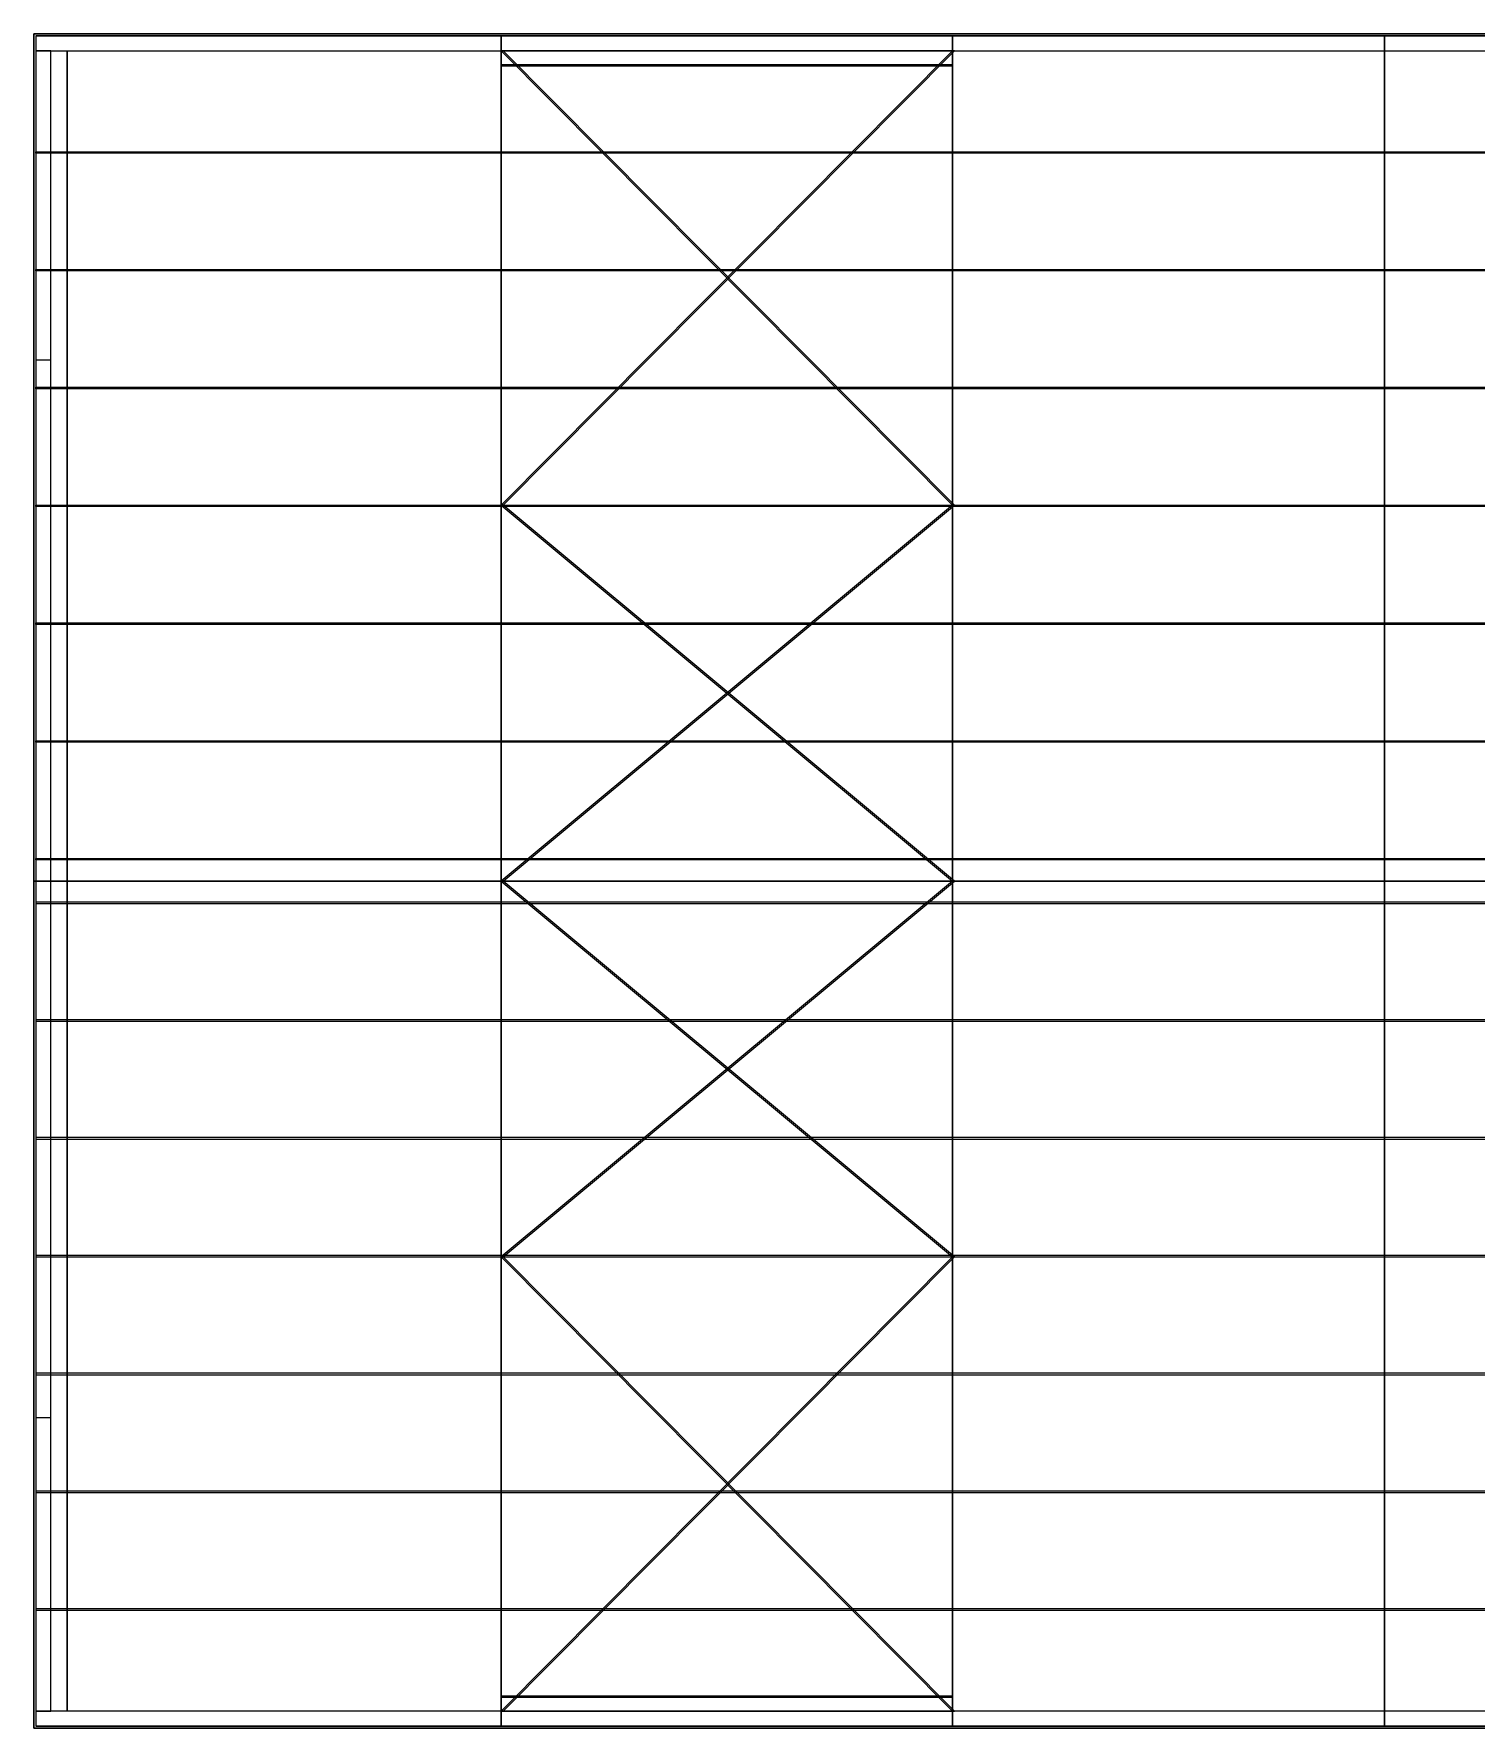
# Model space of a CAD drawing. Extents: x 0 to 38270, y 0 to 22470.
# Drawn here: x 0 to 19135, y 0 to 22470 of the extents above; entities that cross this region are included whole.
import ezdxf

# ---------------------------------------------------------------- set-up
doc = ezdxf.new("R2010")
doc.units = 0
doc.linetypes.add('CONTIN', pattern=[0])
for name, color, linetype in [('Building_Struts', 7, 'CONTIN'), ('Default', 7, 'CONTIN'), ('Floor_surface', 3, 'CONTIN'), ('Frame_lines', 7, 'CONTIN'), ('Roof_purlins', 4, 'CONTIN'), ('Roof_surface', 1, 'CONTIN'), ('Wall_Framing', 1, 'CONTIN'), ('Wall_girts', 5, 'CONTIN'), ('Wall_surfaces', 2, 'CONTIN'), ('Wind_bracing', 8, 'CONTIN')]:
    doc.layers.add(name, color=color, linetype=linetype)

# ---------------------------------------------------------------- blocks, each defined once
blk = doc.blocks.new('BUILD1')
at = {"layer": 'Building_Struts', "color": 4}
for points, invisible_edges in [([(479.921, 875.787, 233.465), (244.094, 875.787, 233.465), (244.094, 883.661, 233.465)], 12), ([(479.921, 875.787, 233.465), (244.094, 883.661, 233.465), (479.921, 883.661, 233.465)], 5), ([(244.094, 8.858, 233.465), (479.921, 8.858, 233.465), (479.921, 0.984, 233.465)], 12), ([(244.094, 8.858, 233.465), (479.921, 0.984, 233.465), (244.094, 0.984, 233.465)], 5)]:
    blk.add_3dface(points, dxfattribs=dict(at, invisible_edges=invisible_edges))
at = {"layer": 'Floor_surface', "color": 2}
for points, invisible_edges in [([(0, 0), (1427.953, 0), (1427.953, 884.646)], 12), ([(0, 0), (1427.953, 884.646), (0, 884.646)], 5)]:
    blk.add_3dface(points, dxfattribs=dict(at, invisible_edges=invisible_edges))
at = {"layer": 'Frame_lines', "color": 1}
for points, invisible_edges in [([(17.323, 859.843), (17.323, 875.591), (17.323, 875.591, 157.48)], 12), ([(17.323, 859.843), (17.323, 875.591, 157.48), (17.323, 848.031, 157.48)], 7), ([(17.323, 848.031, 157.48), (17.323, 875.591, 157.48), (17.323, 875.591, 313.78)], 13), ([(17.323, 848.031, 157.48), (17.323, 875.591, 313.78), (17.323, 848.031, 300.71)], 7), ([(17.323, 848.031, 300.71), (17.323, 875.591, 313.78), (17.323, 699.305, 331.416)], 13), ([(244.094, 859.843), (244.094, 875.591), (244.094, 875.591, 157.48)], 12), ([(244.094, 859.843), (244.094, 875.591, 157.48), (244.094, 848.031, 157.48)], 7), ([(244.094, 848.031, 157.48), (244.094, 875.591, 157.48), (244.094, 875.591, 313.78)], 13), ([(244.094, 848.031, 157.48), (244.094, 875.591, 313.78), (244.094, 848.031, 292.797)], 7), ([(244.094, 848.031, 292.797), (244.094, 875.591, 313.78), (244.094, 699.305, 331.416)], 13), ([(479.921, 859.843), (479.921, 875.591), (479.921, 875.591, 157.48)], 12), ([(479.921, 859.843), (479.921, 875.591, 157.48), (479.921, 848.031, 157.48)], 7), ([(479.921, 848.031, 157.48), (479.921, 875.591, 157.48), (479.921, 875.591, 313.78)], 13), ([(479.921, 848.031, 157.48), (479.921, 875.591, 313.78), (479.921, 848.031, 292.797)], 7), ([(479.921, 848.031, 292.797), (479.921, 875.591, 313.78), (479.921, 699.305, 331.416)], 13), ([(705.512, 859.843), (705.512, 875.591), (705.512, 875.591, 157.48)], 12), ([(705.512, 859.843), (705.512, 875.591, 157.48), (705.512, 848.031, 157.48)], 7), ([(705.512, 848.031, 157.48), (705.512, 875.591, 157.48), (705.512, 875.591, 313.78)], 13), ([(705.512, 848.031, 157.48), (705.512, 875.591, 313.78), (705.512, 848.031, 292.797)], 7), ([(705.512, 848.031, 292.797), (705.512, 875.591, 313.78), (705.512, 699.305, 331.416)], 13), ([(17.323, 848.031, 300.71), (17.323, 699.305, 331.416), (17.323, 698.129, 319.664)], 7), ([(244.094, 848.031, 292.797), (244.094, 699.305, 331.416), (244.094, 698.325, 321.622)], 7), ([(479.921, 848.031, 292.797), (479.921, 699.305, 331.416), (479.921, 698.325, 321.622)], 7), ([(705.512, 848.031, 292.797), (705.512, 699.305, 331.416), (705.512, 698.325, 321.622)], 7), ([(17.323, 698.129, 319.664), (17.323, 699.305, 331.416), (17.323, 535.125, 347.841)], 13), ([(244.094, 698.325, 321.622), (244.094, 699.305, 331.416), (244.094, 442.323, 358.031)], 13), ([(479.921, 698.325, 321.622), (479.921, 699.305, 331.416), (479.921, 442.323, 358.031)], 13), ([(705.512, 698.325, 321.622), (705.512, 699.305, 331.416), (705.512, 442.323, 358.031)], 13), ([(17.323, 698.129, 319.664), (17.323, 535.125, 347.841), (17.323, 533.949, 336.089)], 7), ([(244.094, 698.325, 321.622), (244.094, 442.323, 358.031), (244.094, 442.323, 340.227)], 7), ([(479.921, 698.325, 321.622), (479.921, 442.323, 358.031), (479.921, 442.323, 340.227)], 7), ([(705.512, 698.325, 321.622), (705.512, 442.323, 358.031), (705.512, 442.323, 340.227)], 7), ([(17.323, 533.949, 336.089), (17.323, 535.125, 347.841), (17.323, 442.323, 358.031)], 13), ([(17.323, 533.949, 336.089), (17.323, 442.323, 358.031), (17.323, 442.323, 336.27)], 7), ([(17.323, 442.323, 336.27), (17.323, 442.323, 358.031), (17.323, 340.469, 347.842)], 13), ([(17.323, 442.323, 336.27), (17.323, 340.469, 347.842), (17.323, 341.645, 336.089)], 7), ([(244.094, 442.323, 340.227), (244.094, 442.323, 358.031), (244.094, 174.212, 331.208)], 13), ([(244.094, 442.323, 340.227), (244.094, 174.212, 331.208), (244.094, 175.192, 321.415)], 7), ([(479.921, 442.323, 340.227), (479.921, 442.323, 358.031), (479.921, 174.212, 331.208)], 13), ([(479.921, 442.323, 340.227), (479.921, 174.212, 331.208), (479.921, 175.192, 321.415)], 7), ([(705.512, 442.323, 340.227), (705.512, 442.323, 358.031), (705.512, 174.212, 331.208)], 13), ([(705.512, 442.323, 340.227), (705.512, 174.212, 331.208), (705.512, 175.192, 321.415)], 7), ([(17.323, 341.645, 336.089), (17.323, 340.469, 347.842), (17.323, 176.289, 331.416)], 13), ([(17.323, 341.645, 336.089), (17.323, 176.289, 331.416), (17.323, 177.464, 319.664)], 7), ([(17.323, 177.464, 319.664), (17.323, 176.289, 331.416), (17.323, 9.055, 313.78)], 13), ([(17.323, 177.464, 319.664), (17.323, 9.055, 313.78), (17.323, 36.614, 300.71)], 7), ([(244.094, 175.192, 321.415), (244.094, 174.212, 331.208), (244.094, 9.055, 313.78)], 13), ([(244.094, 175.192, 321.415), (244.094, 9.055, 313.78), (244.094, 36.614, 292.797)], 7), ([(479.921, 175.192, 321.415), (479.921, 174.212, 331.208), (479.921, 9.055, 313.78)], 13), ([(479.921, 175.192, 321.415), (479.921, 9.055, 313.78), (479.921, 36.614, 292.797)], 7), ([(705.512, 175.192, 321.415), (705.512, 174.212, 331.208), (705.512, 9.055, 313.78)], 13), ([(705.512, 175.192, 321.415), (705.512, 9.055, 313.78), (705.512, 36.614, 292.797)], 7), ([(17.323, 36.614, 300.71), (17.323, 9.055, 313.78), (17.323, 9.055, 149.606)], 13), ([(17.323, 36.614, 300.71), (17.323, 9.055, 149.606), (17.323, 36.614, 149.606)], 7), ([(17.323, 36.614, 149.606), (17.323, 9.055, 149.606), (17.323, 9.055)], 13), ([(17.323, 36.614, 149.606), (17.323, 9.055), (17.323, 24.803)], 5), ([(244.094, 36.614, 292.797), (244.094, 9.055, 313.78), (244.094, 9.055, 149.606)], 13), ([(244.094, 36.614, 292.797), (244.094, 9.055, 149.606), (244.094, 36.614, 149.606)], 7), ([(244.094, 36.614, 149.606), (244.094, 9.055, 149.606), (244.094, 9.055)], 13), ([(244.094, 36.614, 149.606), (244.094, 9.055), (244.094, 24.803)], 5), ([(479.921, 36.614, 292.797), (479.921, 9.055, 313.78), (479.921, 9.055, 149.606)], 13), ([(479.921, 36.614, 292.797), (479.921, 9.055, 149.606), (479.921, 36.614, 149.606)], 7), ([(479.921, 36.614, 149.606), (479.921, 9.055, 149.606), (479.921, 9.055)], 13), ([(479.921, 36.614, 149.606), (479.921, 9.055), (479.921, 24.803)], 5), ([(705.512, 36.614, 292.797), (705.512, 9.055, 313.78), (705.512, 9.055, 149.606)], 13), ([(705.512, 36.614, 292.797), (705.512, 9.055, 149.606), (705.512, 36.614, 149.606)], 7), ([(705.512, 36.614, 149.606), (705.512, 9.055, 149.606), (705.512, 9.055)], 13), ([(705.512, 36.614, 149.606), (705.512, 9.055), (705.512, 24.803)], 5)]:
    blk.add_3dface(points, dxfattribs=dict(at, invisible_edges=invisible_edges))
at = {"layer": 'Roof_purlins', "color": 4}
for points, invisible_edges in [([(0.984, 883.661, 313.878), (0.984, 883.661, 321.752), (244.094, 883.661, 321.752)], 12), ([(0.984, 883.661, 313.878), (244.094, 883.661, 321.752), (244.094, 883.661, 313.878)], 5), ([(244.094, 883.661, 313.878), (244.094, 883.661, 321.752), (479.921, 883.661, 321.752)], 12), ([(244.094, 883.661, 313.878), (479.921, 883.661, 321.752), (479.921, 883.661, 313.878)], 5), ([(479.921, 883.661, 313.878), (479.921, 883.661, 321.752), (705.512, 883.661, 321.752)], 12), ([(479.921, 883.661, 313.878), (705.512, 883.661, 321.752), (705.512, 883.661, 313.878)], 5), ([(705.512, 883.661, 313.878), (705.512, 883.661, 321.752), (950.787, 883.661, 321.752)], 12), ([(705.512, 883.661, 313.878), (950.787, 883.661, 321.752), (950.787, 883.661, 313.878)], 5), ([(0.984, 822.354, 319.972), (0.984, 823.138, 327.807), (244.094, 823.138, 327.807)], 12), ([(0.984, 822.354, 319.972), (244.094, 823.138, 327.807), (244.094, 822.354, 319.972)], 5), ([(244.094, 822.354, 319.972), (244.094, 823.138, 327.807), (479.921, 823.138, 327.807)], 12), ([(244.094, 822.354, 319.972), (479.921, 823.138, 327.807), (479.921, 822.354, 319.972)], 5), ([(479.921, 822.354, 319.972), (479.921, 823.138, 327.807), (705.512, 823.138, 327.807)], 12), ([(479.921, 822.354, 319.972), (705.512, 823.138, 327.807), (705.512, 822.354, 319.972)], 5), ([(705.512, 822.354, 319.972), (705.512, 823.138, 327.807), (950.787, 823.138, 327.807)], 12), ([(705.512, 822.354, 319.972), (950.787, 823.138, 327.807), (950.787, 822.354, 319.972)], 5), ([(0.984, 760.842, 326.126), (0.984, 761.626, 333.961), (244.094, 761.626, 333.961)], 12), ([(0.984, 760.842, 326.126), (244.094, 761.626, 333.961), (244.094, 760.842, 326.126)], 5), ([(244.094, 760.842, 326.126), (244.094, 761.626, 333.961), (479.921, 761.626, 333.961)], 12), ([(244.094, 760.842, 326.126), (479.921, 761.626, 333.961), (479.921, 760.842, 326.126)], 5), ([(479.921, 760.842, 326.126), (479.921, 761.626, 333.961), (705.512, 761.626, 333.961)], 12), ([(479.921, 760.842, 326.126), (705.512, 761.626, 333.961), (705.512, 760.842, 326.126)], 5), ([(705.512, 760.842, 326.126), (705.512, 761.626, 333.961), (950.787, 761.626, 333.961)], 12), ([(705.512, 760.842, 326.126), (950.787, 761.626, 333.961), (950.787, 760.842, 326.126)], 5), ([(0.984, 699.334, 332.28), (0.984, 700.118, 340.115), (244.094, 700.118, 340.115)], 12), ([(0.984, 699.334, 332.28), (244.094, 700.118, 340.115), (244.094, 699.334, 332.28)], 5), ([(244.094, 699.334, 332.28), (244.094, 700.118, 340.115), (479.921, 700.118, 340.115)], 12), ([(244.094, 699.334, 332.28), (479.921, 700.118, 340.115), (479.921, 699.334, 332.28)], 5), ([(479.921, 699.334, 332.28), (479.921, 700.118, 340.115), (705.512, 700.118, 340.115)], 12), ([(479.921, 699.334, 332.28), (705.512, 700.118, 340.115), (705.512, 699.334, 332.28)], 5), ([(705.512, 699.334, 332.28), (705.512, 700.118, 340.115), (950.787, 700.118, 340.115)], 12), ([(705.512, 699.334, 332.28), (950.787, 700.118, 340.115), (950.787, 699.334, 332.28)], 5), ([(0.984, 637.822, 338.434), (0.984, 638.606, 346.268), (244.094, 638.606, 346.268)], 12), ([(0.984, 637.822, 338.434), (244.094, 638.606, 346.268), (244.094, 637.822, 338.434)], 5), ([(244.094, 637.822, 338.434), (244.094, 638.606, 346.268), (479.921, 638.606, 346.268)], 12), ([(244.094, 637.822, 338.434), (479.921, 638.606, 346.268), (479.921, 637.822, 338.434)], 5), ([(479.921, 637.822, 338.434), (479.921, 638.606, 346.268), (705.512, 638.606, 346.268)], 12), ([(479.921, 637.822, 338.434), (705.512, 638.606, 346.268), (705.512, 637.822, 338.434)], 5), ([(705.512, 637.822, 338.434), (705.512, 638.606, 346.268), (950.787, 638.606, 346.268)], 12), ([(705.512, 637.822, 338.434), (950.787, 638.606, 346.268), (950.787, 637.822, 338.434)], 5), ([(0.984, 576.314, 344.587), (0.984, 577.098, 352.422), (244.094, 577.098, 352.422)], 12), ([(0.984, 576.314, 344.587), (244.094, 577.098, 352.422), (244.094, 576.314, 344.587)], 5), ([(244.094, 576.314, 344.587), (244.094, 577.098, 352.422), (479.921, 577.098, 352.422)], 12), ([(244.094, 576.314, 344.587), (479.921, 577.098, 352.422), (479.921, 576.314, 344.587)], 5), ([(479.921, 576.314, 344.587), (479.921, 577.098, 352.422), (705.512, 577.098, 352.422)], 12), ([(479.921, 576.314, 344.587), (705.512, 577.098, 352.422), (705.512, 576.314, 344.587)], 5), ([(705.512, 576.314, 344.587), (705.512, 577.098, 352.422), (950.787, 577.098, 352.422)], 12), ([(705.512, 576.314, 344.587), (950.787, 577.098, 352.422), (950.787, 576.314, 344.587)], 5), ([(0.984, 514.803, 350.741), (0.984, 515.586, 358.576), (244.094, 515.586, 358.576)], 12), ([(0.984, 514.803, 350.741), (244.094, 515.586, 358.576), (244.094, 514.803, 350.741)], 5), ([(244.094, 514.803, 350.741), (244.094, 515.586, 358.576), (479.921, 515.586, 358.576)], 12), ([(244.094, 514.803, 350.741), (479.921, 515.586, 358.576), (479.921, 514.803, 350.741)], 5), ([(479.921, 514.803, 350.741), (479.921, 515.586, 358.576), (705.512, 515.586, 358.576)], 12), ([(479.921, 514.803, 350.741), (705.512, 515.586, 358.576), (705.512, 514.803, 350.741)], 5), ([(705.512, 514.803, 350.741), (705.512, 515.586, 358.576), (950.787, 515.586, 358.576)], 12), ([(705.512, 514.803, 350.741), (950.787, 515.586, 358.576), (950.787, 514.803, 350.741)], 5), ([(0.984, 453.295, 356.895), (0.984, 454.079, 364.729), (244.094, 454.079, 364.729)], 12), ([(0.984, 453.295, 356.895), (244.094, 454.079, 364.729), (244.094, 453.295, 356.895)], 5), ([(244.094, 453.295, 356.895), (244.094, 454.079, 364.729), (479.921, 454.079, 364.729)], 12), ([(244.094, 453.295, 356.895), (479.921, 454.079, 364.729), (479.921, 453.295, 356.895)], 5), ([(479.921, 453.295, 356.895), (479.921, 454.079, 364.729), (705.512, 454.079, 364.729)], 12), ([(479.921, 453.295, 356.895), (705.512, 454.079, 364.729), (705.512, 453.295, 356.895)], 5), ([(705.512, 453.295, 356.895), (705.512, 454.079, 364.729), (950.787, 454.079, 364.729)], 12), ([(705.512, 453.295, 356.895), (950.787, 454.079, 364.729), (950.787, 453.295, 356.895)], 5), ([(0.984, 431.354, 356.895), (0.984, 430.57, 364.73), (244.094, 430.57, 364.73)], 12), ([(0.984, 431.354, 356.895), (244.094, 430.57, 364.73), (244.094, 431.354, 356.895)], 5), ([(244.094, 431.354, 356.895), (244.094, 430.57, 364.73), (479.921, 430.57, 364.73)], 12), ([(244.094, 431.354, 356.895), (479.921, 430.57, 364.73), (479.921, 431.354, 356.895)], 5), ([(479.921, 431.354, 356.895), (479.921, 430.57, 364.73), (705.512, 430.57, 364.73)], 12), ([(479.921, 431.354, 356.895), (705.512, 430.57, 364.73), (705.512, 431.354, 356.895)], 5), ([(705.512, 431.354, 356.895), (705.512, 430.57, 364.73), (950.787, 430.57, 364.73)], 12), ([(705.512, 431.354, 356.895), (950.787, 430.57, 364.73), (950.787, 431.354, 356.895)], 5), ([(0.984, 369.846, 350.741), (0.984, 369.063, 358.576), (244.094, 369.063, 358.576)], 12), ([(0.984, 369.846, 350.741), (244.094, 369.063, 358.576), (244.094, 369.846, 350.741)], 5), ([(244.094, 369.846, 350.741), (244.094, 369.063, 358.576), (479.921, 369.063, 358.576)], 12), ([(244.094, 369.846, 350.741), (479.921, 369.063, 358.576), (479.921, 369.846, 350.741)], 5), ([(479.921, 369.846, 350.741), (479.921, 369.063, 358.576), (705.512, 369.063, 358.576)], 12), ([(479.921, 369.846, 350.741), (705.512, 369.063, 358.576), (705.512, 369.846, 350.741)], 5), ([(705.512, 369.846, 350.741), (705.512, 369.063, 358.576), (950.787, 369.063, 358.576)], 12), ([(705.512, 369.846, 350.741), (950.787, 369.063, 358.576), (950.787, 369.846, 350.741)], 5), ([(0.984, 308.335, 344.587), (0.984, 307.551, 352.422), (244.094, 307.551, 352.422)], 12), ([(0.984, 308.335, 344.587), (244.094, 307.551, 352.422), (244.094, 308.335, 344.587)], 5), ([(244.094, 308.335, 344.587), (244.094, 307.551, 352.422), (479.921, 307.551, 352.422)], 12), ([(244.094, 308.335, 344.587), (479.921, 307.551, 352.422), (479.921, 308.335, 344.587)], 5), ([(479.921, 308.335, 344.587), (479.921, 307.551, 352.422), (705.512, 307.551, 352.422)], 12), ([(479.921, 308.335, 344.587), (705.512, 307.551, 352.422), (705.512, 308.335, 344.587)], 5), ([(705.512, 308.335, 344.587), (705.512, 307.551, 352.422), (950.787, 307.551, 352.422)], 12), ([(705.512, 308.335, 344.587), (950.787, 307.551, 352.422), (950.787, 308.335, 344.587)], 5), ([(0.984, 246.827, 338.434), (0.984, 246.043, 346.269), (244.094, 246.043, 346.269)], 12), ([(0.984, 246.827, 338.434), (244.094, 246.043, 346.269), (244.094, 246.827, 338.434)], 5), ([(244.094, 246.827, 338.434), (244.094, 246.043, 346.269), (479.921, 246.043, 346.269)], 12), ([(244.094, 246.827, 338.434), (479.921, 246.043, 346.269), (479.921, 246.827, 338.434)], 5), ([(479.921, 246.827, 338.434), (479.921, 246.043, 346.269), (705.512, 246.043, 346.269)], 12), ([(479.921, 246.827, 338.434), (705.512, 246.043, 346.269), (705.512, 246.827, 338.434)], 5), ([(705.512, 246.827, 338.434), (705.512, 246.043, 346.269), (950.787, 246.043, 346.269)], 12), ([(705.512, 246.827, 338.434), (950.787, 246.043, 346.269), (950.787, 246.827, 338.434)], 5), ([(0.984, 185.315, 332.28), (0.984, 184.531, 340.115), (244.094, 184.531, 340.115)], 12), ([(0.984, 185.315, 332.28), (244.094, 184.531, 340.115), (244.094, 185.315, 332.28)], 5), ([(244.094, 185.315, 332.28), (244.094, 184.531, 340.115), (479.921, 184.531, 340.115)], 12), ([(244.094, 185.315, 332.28), (479.921, 184.531, 340.115), (479.921, 185.315, 332.28)], 5), ([(479.921, 185.315, 332.28), (479.921, 184.531, 340.115), (705.512, 184.531, 340.115)], 12), ([(479.921, 185.315, 332.28), (705.512, 184.531, 340.115), (705.512, 185.315, 332.28)], 5), ([(705.512, 185.315, 332.28), (705.512, 184.531, 340.115), (950.787, 184.531, 340.115)], 12), ([(705.512, 185.315, 332.28), (950.787, 184.531, 340.115), (950.787, 185.315, 332.28)], 5), ([(0.984, 123.807, 326.126), (0.984, 123.023, 333.961), (244.094, 123.023, 333.961)], 12), ([(0.984, 123.807, 326.126), (244.094, 123.023, 333.961), (244.094, 123.807, 326.126)], 5), ([(244.094, 123.807, 326.126), (244.094, 123.023, 333.961), (479.921, 123.023, 333.961)], 12), ([(244.094, 123.807, 326.126), (479.921, 123.023, 333.961), (479.921, 123.807, 326.126)], 5), ([(479.921, 123.807, 326.126), (479.921, 123.023, 333.961), (705.512, 123.023, 333.961)], 12), ([(479.921, 123.807, 326.126), (705.512, 123.023, 333.961), (705.512, 123.807, 326.126)], 5), ([(705.512, 123.807, 326.126), (705.512, 123.023, 333.961), (950.787, 123.023, 333.961)], 12), ([(705.512, 123.807, 326.126), (950.787, 123.023, 333.961), (950.787, 123.807, 326.126)], 5), ([(0.984, 62.295, 319.973), (0.984, 61.511, 327.807), (244.094, 61.511, 327.807)], 12), ([(0.984, 62.295, 319.973), (244.094, 61.511, 327.807), (244.094, 62.295, 319.973)], 5), ([(244.094, 62.295, 319.973), (244.094, 61.511, 327.807), (479.921, 61.511, 327.807)], 12), ([(244.094, 62.295, 319.973), (479.921, 61.511, 327.807), (479.921, 62.295, 319.973)], 5), ([(479.921, 62.295, 319.973), (479.921, 61.511, 327.807), (705.512, 61.511, 327.807)], 12), ([(479.921, 62.295, 319.973), (705.512, 61.511, 327.807), (705.512, 62.295, 319.973)], 5), ([(705.512, 62.295, 319.973), (705.512, 61.511, 327.807), (950.787, 61.511, 327.807)], 12), ([(705.512, 62.295, 319.973), (950.787, 61.511, 327.807), (950.787, 62.295, 319.973)], 5), ([(0.984, 0.984, 313.878), (0.984, 0.984, 321.752), (244.094, 0.984, 321.752)], 12), ([(0.984, 0.984, 313.878), (244.094, 0.984, 321.752), (244.094, 0.984, 313.878)], 5), ([(244.094, 0.984, 313.878), (244.094, 0.984, 321.752), (479.921, 0.984, 321.752)], 12), ([(244.094, 0.984, 313.878), (479.921, 0.984, 321.752), (479.921, 0.984, 313.878)], 5), ([(479.921, 0.984, 313.878), (479.921, 0.984, 321.752), (705.512, 0.984, 321.752)], 12), ([(479.921, 0.984, 313.878), (705.512, 0.984, 321.752), (705.512, 0.984, 313.878)], 5), ([(705.512, 0.984, 313.878), (705.512, 0.984, 321.752), (950.787, 0.984, 321.752)], 12), ([(705.512, 0.984, 313.878), (950.787, 0.984, 321.752), (950.787, 0.984, 313.878)], 5)]:
    blk.add_3dface(points, dxfattribs=dict(at, invisible_edges=invisible_edges))
at = {"layer": 'Roof_surface', "color": 7}
for points, invisible_edges in [([(0, 884.646, 321.654), (0, 442.323, 365.906), (1427.953, 442.323, 365.906)], 12), ([(0, 884.646, 321.654), (1427.953, 442.323, 365.906), (1427.953, 884.646, 321.654)], 5), ([(0, 442.323, 365.906), (0, 0, 321.654), (1427.953, 0, 321.654)], 12), ([(0, 442.323, 365.906), (1427.953, 0, 321.654), (1427.953, 442.323, 365.906)], 5)]:
    blk.add_3dface(points, dxfattribs=dict(at, invisible_edges=invisible_edges))
at = {"layer": 'Wall_Framing', "color": 1}
for points, invisible_edges in [([(25, 442.323), (17.126, 442.323), (17.126, 442.323, 349.173)], 12), ([(25, 442.323), (17.126, 442.323, 349.173), (25, 442.323, 349.173)], 5)]:
    blk.add_3dface(points, dxfattribs=dict(at, invisible_edges=invisible_edges))
at = {"layer": 'Wall_girts', "color": 5}
for points, invisible_edges in [([(244.094, 875.787, 101.575), (244.094, 883.661, 101.575), (0.984, 883.661, 101.575)], 12), ([(244.094, 875.787, 101.575), (0.984, 883.661, 101.575), (0.984, 875.787, 101.575)], 5), ([(244.094, 875.787, 160.63), (244.094, 883.661, 160.63), (0.984, 883.661, 160.63)], 12), ([(244.094, 875.787, 160.63), (0.984, 883.661, 160.63), (0.984, 875.787, 160.63)], 5), ([(244.094, 875.787, 219.685), (244.094, 883.661, 219.685), (0.984, 883.661, 219.685)], 12), ([(244.094, 875.787, 219.685), (0.984, 883.661, 219.685), (0.984, 875.787, 219.685)], 5), ([(244.094, 875.787, 278.74), (244.094, 883.661, 278.74), (0.984, 883.661, 278.74)], 12), ([(244.094, 875.787, 278.74), (0.984, 883.661, 278.74), (0.984, 875.787, 278.74)], 5), ([(479.921, 875.787, 101.575), (479.921, 883.661, 101.575), (244.094, 883.661, 101.575)], 12), ([(479.921, 875.787, 101.575), (244.094, 883.661, 101.575), (244.094, 875.787, 101.575)], 5), ([(479.921, 875.787, 160.63), (479.921, 883.661, 160.63), (244.094, 883.661, 160.63)], 12), ([(479.921, 875.787, 160.63), (244.094, 883.661, 160.63), (244.094, 875.787, 160.63)], 5), ([(479.921, 875.787, 219.685), (479.921, 883.661, 219.685), (244.094, 883.661, 219.685)], 12), ([(479.921, 875.787, 219.685), (244.094, 883.661, 219.685), (244.094, 875.787, 219.685)], 5), ([(479.921, 875.787, 278.74), (479.921, 883.661, 278.74), (244.094, 883.661, 278.74)], 12), ([(479.921, 875.787, 278.74), (244.094, 883.661, 278.74), (244.094, 875.787, 278.74)], 5), ([(705.512, 875.787, 101.575), (705.512, 883.661, 101.575), (479.921, 883.661, 101.575)], 12), ([(705.512, 875.787, 101.575), (479.921, 883.661, 101.575), (479.921, 875.787, 101.575)], 5), ([(705.512, 875.787, 160.63), (705.512, 883.661, 160.63), (479.921, 883.661, 160.63)], 12), ([(705.512, 875.787, 160.63), (479.921, 883.661, 160.63), (479.921, 875.787, 160.63)], 5), ([(705.512, 875.787, 219.685), (705.512, 883.661, 219.685), (479.921, 883.661, 219.685)], 12), ([(705.512, 875.787, 219.685), (479.921, 883.661, 219.685), (479.921, 875.787, 219.685)], 5), ([(705.512, 875.787, 278.74), (705.512, 883.661, 278.74), (479.921, 883.661, 278.74)], 12), ([(705.512, 875.787, 278.74), (479.921, 883.661, 278.74), (479.921, 875.787, 278.74)], 5), ([(950.787, 875.787, 101.575), (950.787, 883.661, 101.575), (705.512, 883.661, 101.575)], 12), ([(950.787, 875.787, 101.575), (705.512, 883.661, 101.575), (705.512, 875.787, 101.575)], 5), ([(950.787, 875.787, 160.63), (950.787, 883.661, 160.63), (705.512, 883.661, 160.63)], 12), ([(950.787, 875.787, 160.63), (705.512, 883.661, 160.63), (705.512, 875.787, 160.63)], 5), ([(950.787, 875.787, 219.685), (950.787, 883.661, 219.685), (705.512, 883.661, 219.685)], 12), ([(950.787, 875.787, 219.685), (705.512, 883.661, 219.685), (705.512, 875.787, 219.685)], 5), ([(950.787, 875.787, 278.74), (950.787, 883.661, 278.74), (705.512, 883.661, 278.74)], 12), ([(950.787, 875.787, 278.74), (705.512, 883.661, 278.74), (705.512, 875.787, 278.74)], 5), ([(8.858, 875.787, 101.575), (0.984, 875.787, 101.575), (0.984, 442.323, 101.575)], 12), ([(8.858, 875.787, 101.575), (0.984, 442.323, 101.575), (8.858, 442.323, 101.575)], 5), ([(8.858, 875.787, 140.945), (0.984, 875.787, 140.945), (0.984, 442.323, 140.945)], 12), ([(8.858, 875.787, 140.945), (0.984, 442.323, 140.945), (8.858, 442.323, 140.945)], 5), ([(8.858, 875.787, 180.315), (0.984, 875.787, 180.315), (0.984, 442.323, 180.315)], 12), ([(8.858, 875.787, 180.315), (0.984, 442.323, 180.315), (8.858, 442.323, 180.315)], 5), ([(8.858, 875.787, 219.685), (0.984, 875.787, 219.685), (0.984, 442.323, 219.685)], 12), ([(8.858, 875.787, 219.685), (0.984, 442.323, 219.685), (8.858, 442.323, 219.685)], 5), ([(8.858, 875.787, 259.055), (0.984, 875.787, 259.055), (0.984, 442.323, 259.055)], 12), ([(8.858, 875.787, 259.055), (0.984, 442.323, 259.055), (8.858, 442.323, 259.055)], 5), ([(8.858, 875.787, 298.425), (0.984, 875.787, 298.425), (0.984, 442.323, 298.425)], 12), ([(8.858, 875.787, 298.425), (0.984, 442.323, 298.425), (8.858, 442.323, 298.425)], 5), ([(8.858, 714.245, 329.921), (0.984, 714.245, 329.921), (0.984, 442.323, 329.921)], 12), ([(8.858, 714.245, 329.921), (0.984, 442.323, 329.921), (8.858, 442.323, 329.921)], 5), ([(8.858, 442.323, 101.575), (0.984, 442.323, 101.575), (0.984, 8.858, 101.575)], 12), ([(8.858, 442.323, 101.575), (0.984, 8.858, 101.575), (8.858, 8.858, 101.575)], 5), ([(8.858, 442.323, 140.945), (0.984, 442.323, 140.945), (0.984, 8.858, 140.945)], 12), ([(8.858, 442.323, 140.945), (0.984, 8.858, 140.945), (8.858, 8.858, 140.945)], 5), ([(8.858, 442.323, 180.315), (0.984, 442.323, 180.315), (0.984, 8.858, 180.315)], 12), ([(8.858, 442.323, 180.315), (0.984, 8.858, 180.315), (8.858, 8.858, 180.315)], 5), ([(8.858, 442.323, 219.685), (0.984, 442.323, 219.685), (0.984, 8.858, 219.685)], 12), ([(8.858, 442.323, 219.685), (0.984, 8.858, 219.685), (8.858, 8.858, 219.685)], 5), ([(8.858, 442.323, 259.055), (0.984, 442.323, 259.055), (0.984, 8.858, 259.055)], 12), ([(8.858, 442.323, 259.055), (0.984, 8.858, 259.055), (8.858, 8.858, 259.055)], 5), ([(8.858, 442.323, 298.425), (0.984, 442.323, 298.425), (0.984, 8.858, 298.425)], 12), ([(8.858, 442.323, 298.425), (0.984, 8.858, 298.425), (8.858, 8.858, 298.425)], 5), ([(8.858, 442.323, 329.921), (0.984, 442.323, 329.921), (0.984, 162.113, 329.921)], 12), ([(8.858, 442.323, 329.921), (0.984, 162.113, 329.921), (8.858, 162.113, 329.921)], 5), ([(0.984, 8.858, 101.575), (0.984, 0.984, 101.575), (244.094, 0.984, 101.575)], 12), ([(0.984, 8.858, 101.575), (244.094, 0.984, 101.575), (244.094, 8.858, 101.575)], 5), ([(0.984, 8.858, 160.63), (0.984, 0.984, 160.63), (244.094, 0.984, 160.63)], 12), ([(0.984, 8.858, 160.63), (244.094, 0.984, 160.63), (244.094, 8.858, 160.63)], 5), ([(0.984, 8.858, 219.685), (0.984, 0.984, 219.685), (244.094, 0.984, 219.685)], 12), ([(0.984, 8.858, 219.685), (244.094, 0.984, 219.685), (244.094, 8.858, 219.685)], 5), ([(0.984, 8.858, 278.74), (0.984, 0.984, 278.74), (244.094, 0.984, 278.74)], 12), ([(0.984, 8.858, 278.74), (244.094, 0.984, 278.74), (244.094, 8.858, 278.74)], 5), ([(244.094, 8.858, 101.575), (244.094, 0.984, 101.575), (479.921, 0.984, 101.575)], 12), ([(244.094, 8.858, 101.575), (479.921, 0.984, 101.575), (479.921, 8.858, 101.575)], 5), ([(244.094, 8.858, 160.63), (244.094, 0.984, 160.63), (479.921, 0.984, 160.63)], 12), ([(244.094, 8.858, 160.63), (479.921, 0.984, 160.63), (479.921, 8.858, 160.63)], 5), ([(244.094, 8.858, 219.685), (244.094, 0.984, 219.685), (479.921, 0.984, 219.685)], 12), ([(244.094, 8.858, 219.685), (479.921, 0.984, 219.685), (479.921, 8.858, 219.685)], 5), ([(244.094, 8.858, 278.74), (244.094, 0.984, 278.74), (479.921, 0.984, 278.74)], 12), ([(244.094, 8.858, 278.74), (479.921, 0.984, 278.74), (479.921, 8.858, 278.74)], 5), ([(479.921, 8.858, 101.575), (479.921, 0.984, 101.575), (705.512, 0.984, 101.575)], 12), ([(479.921, 8.858, 101.575), (705.512, 0.984, 101.575), (705.512, 8.858, 101.575)], 5), ([(479.921, 8.858, 160.63), (479.921, 0.984, 160.63), (705.512, 0.984, 160.63)], 12), ([(479.921, 8.858, 160.63), (705.512, 0.984, 160.63), (705.512, 8.858, 160.63)], 5), ([(479.921, 8.858, 219.685), (479.921, 0.984, 219.685), (705.512, 0.984, 219.685)], 12), ([(479.921, 8.858, 219.685), (705.512, 0.984, 219.685), (705.512, 8.858, 219.685)], 5), ([(479.921, 8.858, 278.74), (479.921, 0.984, 278.74), (705.512, 0.984, 278.74)], 12), ([(479.921, 8.858, 278.74), (705.512, 0.984, 278.74), (705.512, 8.858, 278.74)], 5), ([(705.512, 8.858, 101.575), (705.512, 0.984, 101.575), (950.787, 0.984, 101.575)], 12), ([(705.512, 8.858, 101.575), (950.787, 0.984, 101.575), (950.787, 8.858, 101.575)], 5), ([(705.512, 8.858, 160.63), (705.512, 0.984, 160.63), (950.787, 0.984, 160.63)], 12), ([(705.512, 8.858, 160.63), (950.787, 0.984, 160.63), (950.787, 8.858, 160.63)], 5), ([(705.512, 8.858, 219.685), (705.512, 0.984, 219.685), (950.787, 0.984, 219.685)], 12), ([(705.512, 8.858, 219.685), (950.787, 0.984, 219.685), (950.787, 8.858, 219.685)], 5), ([(705.512, 8.858, 278.74), (705.512, 0.984, 278.74), (950.787, 0.984, 278.74)], 12), ([(705.512, 8.858, 278.74), (950.787, 0.984, 278.74), (950.787, 8.858, 278.74)], 5)]:
    blk.add_3dface(points, dxfattribs=dict(at, invisible_edges=invisible_edges))
at = {"layer": 'Wall_surfaces', "color": 7}
for points, invisible_edges in [([(0, 442.323, 321.654), (0, 442.323, 365.906), (0, 884.646, 321.654)], 13), ([(0, 442.323, 321.654), (0, 884.646, 321.654), (0, 884.646, 321.654)], 13), ([(0, 884.646, 98.425), (0, 884.646, 321.654), (0, 884.646, 98.425)], 14), ([(0, 884.646, 98.425), (0, 884.646, 321.654), (0, 442.323, 321.654)], 14), ([(0, 884.646, 98.425), (0, 442.323, 321.654), (0, 442.323, 98.425)], 15), ([(0, 884.646, 98.425), (0, 442.323, 98.425), (0, 884.646, 98.425)], 5), ([(0, 884.646), (0, 884.646, 98.425), (0, 884.646)], 15), ([(0, 884.646, 98.425), (0, 442.323, 98.425), (0, 884.646, 98.425)], 13), ([(0, 884.646), (0, 442.323), (0, 884.646)], 15), ([(0, 884.646, 98.425), (0, 884.646, 321.654), (0, 884.646, 98.425)], 5), ([(244.094, 884.646, 98.425), (244.094, 884.646, 321.654), (0, 884.646, 321.654)], 13), ([(244.094, 884.646, 98.425), (0, 884.646, 321.654), (0, 884.646, 98.425)], 13), ([(244.094, 884.646, 98.425), (0, 884.646, 98.425), (244.094, 884.646, 98.425)], 5), ([(0, 884.646), (0, 884.646, 98.425), (0, 884.646)], 15), ([(244.094, 884.646, 98.425), (0, 884.646, 98.425), (244.094, 884.646, 98.425)], 13), ([(244.094, 884.646), (0, 884.646), (244.094, 884.646)], 15), ([(244.094, 884.646, 98.425), (244.094, 884.646, 321.654), (244.094, 884.646, 98.425)], 7), ([(479.921, 884.646, 98.425), (479.921, 884.646, 321.654), (244.094, 884.646, 321.654)], 13), ([(479.921, 884.646, 98.425), (244.094, 884.646, 321.654), (244.094, 884.646, 98.425)], 15), ([(479.921, 884.646, 98.425), (244.094, 884.646, 98.425), (479.921, 884.646, 98.425)], 5), ([(244.094, 884.646), (244.094, 884.646, 98.425), (244.094, 884.646)], 15), ([(479.921, 884.646, 98.425), (244.094, 884.646, 98.425), (479.921, 884.646, 98.425)], 13), ([(479.921, 884.646), (244.094, 884.646), (479.921, 884.646)], 15), ([(244.094, 884.646, 98.425), (244.094, 884.646, 321.654), (244.094, 884.646, 98.425)], 7), ([(244.094, 884.646), (244.094, 884.646, 98.425), (244.094, 884.646)], 15), ([(479.921, 884.646, 98.425), (479.921, 884.646, 321.654), (479.921, 884.646, 98.425)], 7), ([(705.512, 884.646, 98.425), (705.512, 884.646, 321.654), (479.921, 884.646, 321.654)], 13), ([(705.512, 884.646, 98.425), (479.921, 884.646, 321.654), (479.921, 884.646, 98.425)], 15), ([(705.512, 884.646, 98.425), (479.921, 884.646, 98.425), (705.512, 884.646, 98.425)], 5), ([(479.921, 884.646), (479.921, 884.646, 98.425), (479.921, 884.646)], 15), ([(705.512, 884.646, 98.425), (479.921, 884.646, 98.425), (705.512, 884.646, 98.425)], 13), ([(705.512, 884.646), (479.921, 884.646), (705.512, 884.646)], 15), ([(479.921, 884.646, 98.425), (479.921, 884.646, 321.654), (479.921, 884.646, 98.425)], 7), ([(479.921, 884.646), (479.921, 884.646, 98.425), (479.921, 884.646)], 15), ([(705.512, 884.646, 98.425), (705.512, 884.646, 321.654), (705.512, 884.646, 98.425)], 7), ([(950.787, 884.646, 98.425), (950.787, 884.646, 321.654), (705.512, 884.646, 321.654)], 13), ([(950.787, 884.646, 98.425), (705.512, 884.646, 321.654), (705.512, 884.646, 98.425)], 15), ([(950.787, 884.646, 98.425), (705.512, 884.646, 98.425), (950.787, 884.646, 98.425)], 5), ([(705.512, 884.646), (705.512, 884.646, 98.425), (705.512, 884.646)], 15), ([(950.787, 884.646, 98.425), (705.512, 884.646, 98.425), (950.787, 884.646, 98.425)], 13), ([(950.787, 884.646), (705.512, 884.646), (950.787, 884.646)], 15), ([(705.512, 884.646, 98.425), (705.512, 884.646, 321.654), (705.512, 884.646, 98.425)], 7), ([(705.512, 884.646), (705.512, 884.646, 98.425), (705.512, 884.646)], 15), ([(0, 442.323, 98.425), (0, 442.323, 321.654), (0, 442.323, 98.425)], 15), ([(0, 442.323), (0, 442.323, 98.425), (0, 442.323)], 15), ([(0, 442.323, 98.425), (0, 442.323, 365.906), (0, 442.323, 98.425)], 7), ([(0, 442.323, 98.425), (0, 442.323, 365.906), (0, 442.323, 98.425)], 7), ([(0, 442.323, 98.425), (0, 442.323, 365.906), (0, 442.323, 98.425)], 7), ([(0, 442.323), (0, 442.323, 98.425), (0, 442.323)], 15), ([(0, 442.323), (0, 442.323, 98.425), (0, 442.323)], 15), ([(0, 0, 321.654), (0, 0, 321.654), (0, 442.323, 365.906)], 12), ([(0, 0, 321.654), (0, 442.323, 365.906), (0, 442.323, 321.654)], 15), ([(0, 442.323, 98.425), (0, 442.323, 321.654), (0, 442.323, 98.425)], 15), ([(0, 442.323, 98.425), (0, 442.323, 321.654), (0, 0, 321.654)], 15), ([(0, 442.323, 98.425), (0, 0, 321.654), (0, 0, 98.425)], 13), ([(0, 442.323, 98.425), (0, 0, 98.425), (0, 442.323, 98.425)], 5), ([(0, 442.323), (0, 442.323, 98.425), (0, 442.323)], 15), ([(0, 442.323, 98.425), (0, 0, 98.425), (0, 442.323, 98.425)], 13), ([(0, 442.323), (0, 0), (0, 442.323)], 15), ([(0, 0, 98.425), (0, 0, 321.654), (0, 0, 98.425)], 13), ([(0, 0), (0, 0, 98.425), (0, 0)], 15), ([(0, 0, 98.425), (0, 0, 321.654), (0, 0, 98.425)], 14), ([(0, 0, 98.425), (0, 0, 321.654), (244.094, 0, 321.654)], 12), ([(0, 0, 98.425), (244.094, 0, 321.654), (244.094, 0, 98.425)], 15), ([(0, 0, 98.425), (244.094, 0, 98.425), (0, 0, 98.425)], 5), ([(0, 0), (0, 0, 98.425), (0, 0)], 15), ([(0, 0, 98.425), (244.094, 0, 98.425), (0, 0, 98.425)], 13), ([(0, 0), (244.094, 0), (0, 0)], 15), ([(244.094, 0, 98.425), (244.094, 0, 321.654), (244.094, 0, 98.425)], 7), ([(244.094, 0), (244.094, 0, 98.425), (244.094, 0)], 15), ([(244.094, 0, 98.425), (244.094, 0, 321.654), (244.094, 0, 98.425)], 7), ([(244.094, 0, 98.425), (244.094, 0, 321.654), (479.921, 0, 321.654)], 13), ([(244.094, 0, 98.425), (479.921, 0, 321.654), (479.921, 0, 98.425)], 15), ([(244.094, 0, 98.425), (479.921, 0, 98.425), (244.094, 0, 98.425)], 5), ([(244.094, 0), (244.094, 0, 98.425), (244.094, 0)], 15), ([(244.094, 0, 98.425), (479.921, 0, 98.425), (244.094, 0, 98.425)], 13), ([(244.094, 0), (479.921, 0), (244.094, 0)], 15), ([(479.921, 0, 98.425), (479.921, 0, 321.654), (479.921, 0, 98.425)], 7), ([(479.921, 0), (479.921, 0, 98.425), (479.921, 0)], 15), ([(479.921, 0, 98.425), (479.921, 0, 321.654), (479.921, 0, 98.425)], 7), ([(479.921, 0, 98.425), (479.921, 0, 321.654), (705.512, 0, 321.654)], 13), ([(479.921, 0, 98.425), (705.512, 0, 321.654), (705.512, 0, 98.425)], 15), ([(479.921, 0, 98.425), (705.512, 0, 98.425), (479.921, 0, 98.425)], 5), ([(479.921, 0), (479.921, 0, 98.425), (479.921, 0)], 15), ([(479.921, 0, 98.425), (705.512, 0, 98.425), (479.921, 0, 98.425)], 13), ([(479.921, 0), (705.512, 0), (479.921, 0)], 15), ([(705.512, 0, 98.425), (705.512, 0, 321.654), (705.512, 0, 98.425)], 7), ([(705.512, 0), (705.512, 0, 98.425), (705.512, 0)], 15), ([(705.512, 0, 98.425), (705.512, 0, 321.654), (705.512, 0, 98.425)], 7), ([(705.512, 0, 98.425), (705.512, 0, 321.654), (950.787, 0, 321.654)], 13), ([(705.512, 0, 98.425), (950.787, 0, 321.654), (950.787, 0, 98.425)], 15), ([(705.512, 0, 98.425), (950.787, 0, 98.425), (705.512, 0, 98.425)], 5), ([(705.512, 0), (705.512, 0, 98.425), (705.512, 0)], 15), ([(705.512, 0, 98.425), (950.787, 0, 98.425), (705.512, 0, 98.425)], 13), ([(705.512, 0), (950.787, 0), (705.512, 0)], 15)]:
    blk.add_3dface(points, dxfattribs=dict(at, invisible_edges=invisible_edges))
at = {"layer": 'Wind_bracing', "color": 7}
for points, invisible_edges in [([(244.094, 875.787, 312.795), (479.921, 638.622, 337.409), (480.921, 638.622, 337.409)], 12), ([(244.094, 875.787, 312.795), (480.921, 638.622, 337.409), (245.094, 875.787, 312.795)], 5), ([(479.921, 875.787, 312.795), (244.094, 638.622, 337.409), (245.094, 638.622, 337.409)], 12), ([(479.921, 867.716, 6), (244.094, 867.716, 227.465), (244.094, 868.716, 227.465)], 12), ([(479.921, 867.716, 6), (244.094, 868.716, 227.465), (479.921, 868.716, 6)], 5), ([(479.921, 867.716, 227.465), (244.094, 867.716, 6), (244.094, 868.716, 6)], 12), ([(479.921, 867.716, 227.465), (244.094, 868.716, 6), (479.921, 868.716, 227.465)], 5), ([(479.921, 867.716, 239.465), (244.094, 867.716, 300.795), (244.094, 868.716, 300.795)], 12), ([(479.921, 867.716, 239.465), (244.094, 868.716, 300.795), (479.921, 868.716, 239.465)], 5), ([(479.921, 867.716, 300.795), (244.094, 867.716, 239.465), (244.094, 868.716, 239.465)], 12), ([(479.921, 867.716, 300.795), (244.094, 868.716, 239.465), (479.921, 868.716, 300.795)], 5), ([(479.921, 875.787, 312.795), (245.094, 638.622, 337.409), (480.921, 875.787, 312.795)], 5), ([(244.094, 638.622, 337.409), (479.921, 442.323, 357.047), (480.921, 442.323, 357.047)], 12), ([(244.094, 638.622, 337.409), (480.921, 442.323, 357.047), (245.094, 638.622, 337.409)], 5), ([(479.921, 638.622, 337.409), (244.094, 442.323, 357.047), (245.094, 442.323, 357.047)], 12), ([(479.921, 638.622, 337.409), (245.094, 442.323, 357.047), (480.921, 638.622, 337.409)], 5), ([(244.094, 442.323, 357.047), (479.921, 246.024, 337.409), (480.921, 246.024, 337.409)], 12), ([(244.094, 442.323, 357.047), (480.921, 246.024, 337.409), (245.094, 442.323, 357.047)], 5), ([(479.921, 442.323, 357.047), (244.094, 246.024, 337.409), (245.094, 246.024, 337.409)], 12), ([(479.921, 442.323, 357.047), (245.094, 246.024, 337.409), (480.921, 442.323, 357.047)], 5), ([(244.094, 246.024, 337.409), (479.921, 8.858, 312.795), (480.921, 8.858, 312.795)], 12), ([(244.094, 246.024, 337.409), (480.921, 8.858, 312.795), (245.094, 246.024, 337.409)], 5), ([(479.921, 246.024, 337.409), (244.094, 8.858, 312.795), (245.094, 8.858, 312.795)], 12), ([(479.921, 246.024, 337.409), (245.094, 8.858, 312.795), (480.921, 246.024, 337.409)], 5), ([(244.094, 16.929, 6), (479.921, 16.929, 227.465), (479.921, 15.929, 227.465)], 12), ([(244.094, 16.929, 6), (479.921, 15.929, 227.465), (244.094, 15.929, 6)], 5), ([(244.094, 16.929, 227.465), (479.921, 16.929, 6), (479.921, 15.929, 6)], 12), ([(244.094, 16.929, 227.465), (479.921, 15.929, 6), (244.094, 15.929, 227.465)], 5), ([(244.094, 16.929, 239.465), (479.921, 16.929, 300.795), (479.921, 15.929, 300.795)], 12), ([(244.094, 16.929, 239.465), (479.921, 15.929, 300.795), (244.094, 15.929, 239.465)], 5), ([(244.094, 16.929, 300.795), (479.921, 16.929, 239.465), (479.921, 15.929, 239.465)], 12), ([(244.094, 16.929, 300.795), (479.921, 15.929, 239.465), (244.094, 15.929, 300.795)], 5)]:
    blk.add_3dface(points, dxfattribs=dict(at, invisible_edges=invisible_edges))

msp = doc.modelspace()

# ---------------------------------------------------------------- block references
at = {"layer": 'Default', "xscale": 25.4, "yscale": 25.4, "zscale": 25.4}
msp.add_blockref('BUILD1', (0, 0), dxfattribs=at)

doc.saveas('drawing.dxf')
